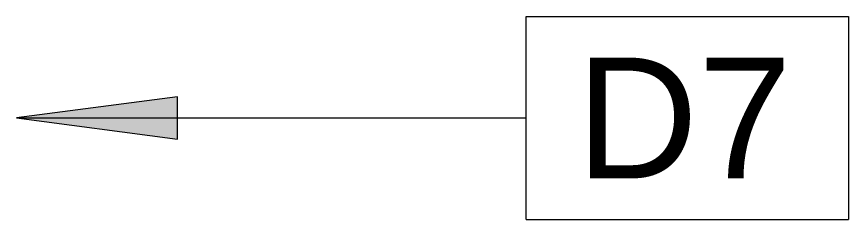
# Model space of a CAD drawing. Header units: inches. Extents: x -1176 to 1551, y -3558 to 978.
# Drawn here: x -1004.4 to -973.41, y 112.88 to 120.43 of the extents above; entities that cross this region are included whole.
import ezdxf

# ---------------------------------------------------------------- set-up
doc = ezdxf.new("R2010")
doc.units = ezdxf.units.IN
doc.header["$MEASUREMENT"] = 0
doc.layers.add('A-ANNO-KEYN', color=231, linetype='Continuous', lineweight=9)
doc.styles.add('Arial', font='arial.ttf', dxfattribs={"height": 4.5})

# ---------------------------------------------------------------- blocks, each defined once
blk = doc.blocks.new('Keynote Tag - Keynote Number - Boxed-135510-1st Floor Demo')
at = {"layer": 'A-ANNO-KEYN'}
for p, q in [((-0.125, -0.07924), (-0.125, 0.07812)), ((-0.125, 0.07812), (0.125, 0.07812)), ((0.125, 0.07812), (0.125, -0.07924)), ((-0.125, -0.07924), (0.125, -0.07924))]:
    blk.add_line(p, q, dxfattribs=at)

msp = doc.modelspace()

# ---------------------------------------------------------------- hatches: boundary and pattern name
at = {"layer": 'A-ANNO-KEYN'}
msp.add_hatch(color=256, dxfattribs=at).paths.add_polyline_path([(-1004.401, 116.657), (-998.401, 115.867), (-998.401, 117.447)], flags=0)

# ---------------------------------------------------------------- linework, layer by layer
for p, q in [((-998.401, 117.447), (-1004.401, 116.657)), ((-998.401, 115.867), (-998.401, 117.447)), ((-1004.401, 116.657), (-998.401, 115.867)), ((-1004.401, 116.657), (-985.41, 116.657))]:
    msp.add_line(p, q, dxfattribs=at)

# ---------------------------------------------------------------- block references
at = {"layer": 'A-ANNO-KEYN', "xscale": 47.99999999999997, "yscale": 47.99999999999997, "zscale": 47.99999999999997}
msp.add_blockref('Keynote Tag - Keynote Number - Boxed-135510-1st Floor Demo', (-979.41, 116.684), dxfattribs=at)

# ---------------------------------------------------------------- texts
at = {"layer": 'A-ANNO-KEYN', "insert": (-983.553, 118.909), "char_height": 4.5, "width": 9.8475, "attachment_point": 1, "style": 'Arial'}
msp.add_mtext('D7', dxfattribs=at)

doc.saveas('drawing.dxf')
